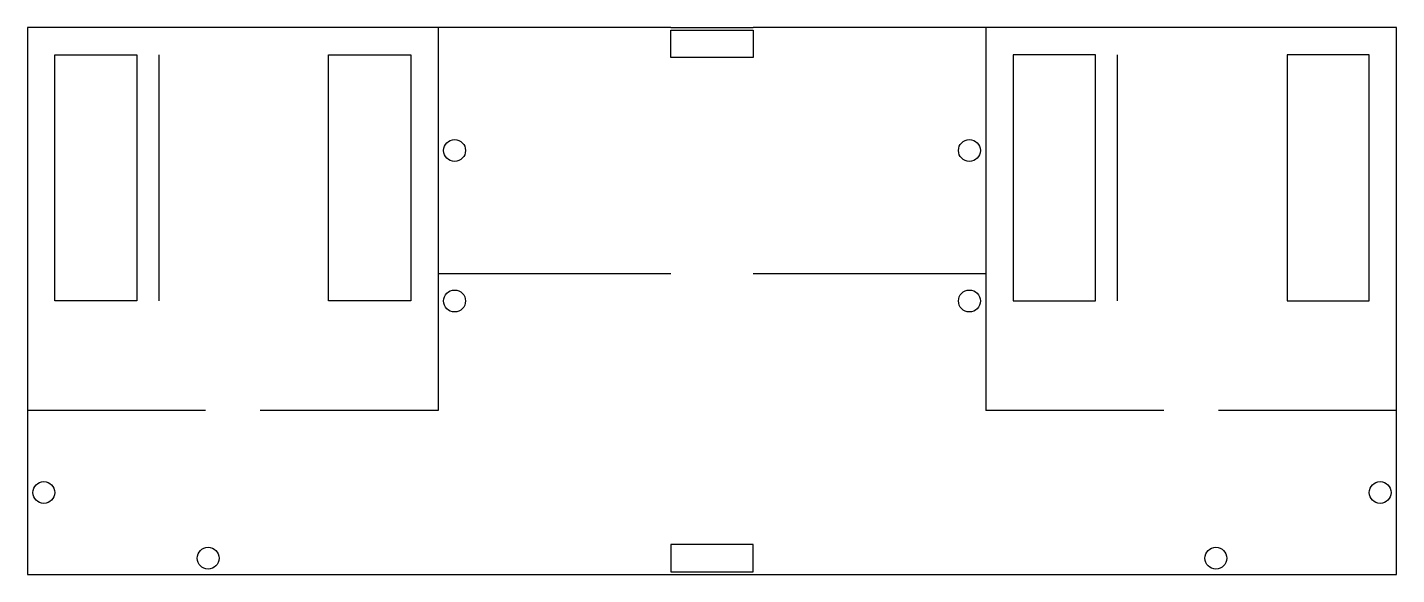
# Model space of a CAD drawing. Extents: x 0 to 50, y 0 to 20.
import ezdxf

# ---------------------------------------------------------------- set-up
doc = ezdxf.new("R2010")
doc.units = 0
for name, color, linetype in [('EXIT_-_2', 2, 'CONTINUOUS'), ('EXITS_-_1', 2, 'CONTINUOUS'), ('GENERATORS_-_1', 151, 'CONTINUOUS'), ('GENERATORS_-_2', 151, 'CONTINUOUS'), ('SERVERS_-_CASHIER_1', 212, 'CONTINUOUS'), ('SERVERS_-_CASHIER_2', 212, 'CONTINUOUS'), ('SERVERS_-_PRESENTATION', 212, 'CONTINUOUS'), ('TARGETS_-_LETTER', 3, 'CONTINUOUS'), ('TARGETS_-_PRODUCT', 3, 'CONTINUOUS'), ('WALLS', 7, 'CONTINUOUS')]:
    doc.layers.add(name, color=color, linetype=linetype)

msp = doc.modelspace()

# ---------------------------------------------------------------- linework, layer by layer
at = {"layer": 'EXIT_-_2'}
msp.add_line((23.5, 0), (26.5, 0), dxfattribs=at)
at = {"layer": 'EXITS_-_1'}
msp.add_line((23.5, 20), (26.5, 20), dxfattribs=at)
at = {"layer": 'GENERATORS_-_1'}
msp.add_lwpolyline([(23.5, 19.9), (26.5, 19.9), (26.5, 18.9), (23.5, 18.9), (23.5, 19.9)], dxfattribs=at)
at = {"layer": 'GENERATORS_-_2'}
msp.add_lwpolyline([(23.5, 0.1), (26.5, 0.1), (26.5, 1.1), (23.5, 1.1), (23.5, 0.1)], dxfattribs=at)
at = {"layer": 'SERVERS_-_CASHIER_1'}
msp.add_line((4.8, 19), (4.8, 10), dxfattribs=at)
msp.add_lwpolyline([(1, 19), (4, 19), (4, 10), (1, 10), (1, 19)], dxfattribs=at)
at = {"layer": 'SERVERS_-_CASHIER_2'}
msp.add_line((39.8, 19), (39.8, 10), dxfattribs=at)
msp.add_lwpolyline([(39, 19), (36, 19), (36, 10), (39, 10), (39, 19)], dxfattribs=at)
at = {"layer": 'SERVERS_-_PRESENTATION'}
for points in [[(11, 19), (14, 19), (14, 10), (11, 10), (11, 19)], [(49, 19), (46, 19), (46, 10), (49, 10), (49, 19)]]:
    msp.add_lwpolyline(points, dxfattribs=at)
at = {"layer": 'TARGETS_-_LETTER'}
for centre in [(15.6, 15.5), (34.4, 15.5), (15.6, 10), (34.4, 10)]:
    msp.add_circle(centre, 0.4, dxfattribs=at)
at = {"layer": 'TARGETS_-_PRODUCT'}
for centre in [(0.6, 3), (49.4, 3), (6.6, 0.6), (43.4, 0.6)]:
    msp.add_circle(centre, 0.4, dxfattribs=at)
at = {"layer": 'WALLS'}
for p, q in [((15, 20), (15, 6)), ((35, 20), (35, 6)), ((15, 11), (23.5, 11)), ((26.5, 11), (35, 11)), ((6.5, 6), (0, 6)), ((41.5, 6), (35, 6)), ((15, 6), (8.5, 6)), ((50, 6), (43.5, 6))]:
    msp.add_line(p, q, dxfattribs=at)
for points in [[(23.5, 20), (0, 20), (0, 0)], [(26.5, 0), (50, 0), (50, 20), (26.5, 20)], [(0, 0), (23.5, 0)]]:
    msp.add_lwpolyline(points, dxfattribs=at)

doc.saveas('drawing.dxf')
